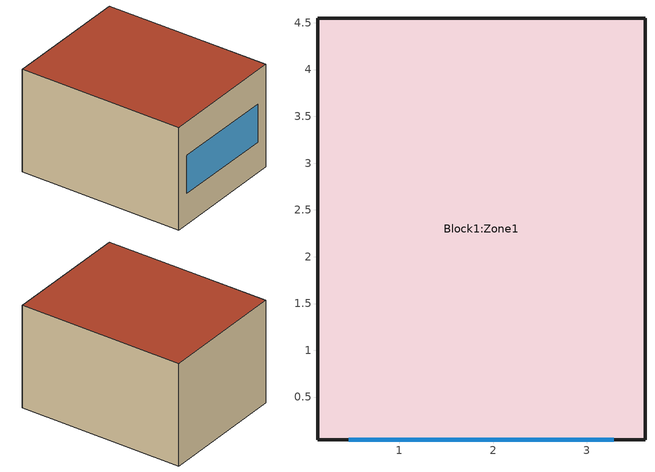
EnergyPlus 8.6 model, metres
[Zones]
Block1:Zone1
 floor ground (Project ground floor): 3.62,0.05 0.12,0.05 0.12,4.55 3.62,4.55 z0
 wall outside (Project wall): 3.62,0.05 3.62,4.55 0.12,4.55 0.12,0.05 3.62,0.05 z0:2.8
 window (1001): 0.46,0.05 3.29,0.05 z0.84:1.88
 roof outside (Project flat roof): 0.12,0.05 3.62,0.05 3.62,4.55 0.12,4.55 z2.8
[Site:Location]
Simple-Office: Latitude {deg}=46.25; Longitude {deg}=6.13; Time Zone {hr}=1; Elevation {m}=416
[Site:GroundTemperature:BuildingSurface]
18, 18, 18, 18, 18, 18, 18, 18, 18, 18, 18, 18
[Site:GroundTemperature:Deep]
14, 14, 14, 14, 14, 14, 14, 14, 14, 14, 14, 14
[Site:GroundTemperature:Shallow]
14, 14, 14, 14, 14, 14, 14, 14, 14, 14, 14, 14
[Site:GroundTemperature:FCfactorMethod]
2.79, 2.05, 3.37, 5.43, 10.84, 15.02, 17.83, 18.69, 17.23, 13.99, 9.66, 5.64
[Site:GroundReflectance]
0.2, 0.2, 0.2, 0.2, 0.2, 0.2, 0.2, 0.2, 0.2, 0.2, 0.2, 0.2
[Site:GroundReflectance:SnowModifier]
2, 2
[Building]
Building: North Axis {deg}=0; Terrain=Suburbs; Loads Convergence Tolerance Value=.04; Temperature Convergence Tolerance Value {deltaC}=.4; Solar Distribution=FullExterior; Maximum Number of Warmup Days=25; Minimum Number of Warmup Days=6
[Material:NoMass]
3_RVAL_3: Roughness=Rough; Thermal Resistance {m2-K/W}=.18; Thermal Absorptance=0.9; Solar Absorptance=0.7; Visible Absorptance=0.7
[Construction]
Project ground floor: Urea Formaldehyde Foam_0.1327, Cast Concrete_0.1, Floor/Roof Screed_0.07, Timber Flooring_0.03
Project flat roof: Asphalt_0.01, MW Glass Wool (rolls)_0.1445, 3_RVAL_3, Plasterboard_0.013
Project wall: Brickwork Outer Leaf_0.1, XPS Extruded Polystyrene  - CO2 Blowing_0.0795, Concrete Block (Medium)_0.1, Gypsum Plastering_0.013
1001: 38, 1002, 2
2001: 20005, 38, 1002, 2
[WindowMaterial:Gas]
1002: Gas Type=Air; Thickness {m}=.013
[WindowMaterial:Glazing] Optical Data Type=SpectralAverage; Thickness {m}=.003; Infrared Transmittance at Normal Incidence=0; Front Side Infrared Hemispherical Emissivity=.84; Conductivity {W/m-K}=.9; Dirt Correction Factor for Solar and Visible Transmittance=1
Name | Solar Transmittance at Normal Incidence | Front Side Solar Reflectance at Normal Incidence | Back Side Solar Reflectance at Normal Incidence | Visible Transmittance at Normal Incidence | Front Side Visible Reflectance at Normal Incidence | Back Side Visible Reflectance at Normal Incidence | Back Side Infrared Hemispherical Emissivity
2 | .837 | .075 | .075 | .898 | .081 | .081 | .84
38 | .74 | .09 | .1 | .82 | .11 | .12 | .2
[WindowMaterial:Shade]
20005: Solar Transmittance=.1; Solar Reflectance=.8; Visible Transmittance=.7; Visible Reflectance=.2; Infrared Hemispherical Emissivity=.9; Infrared Transmittance=0; Thickness {m}=.005; Conductivity {W/m-K}=.1; Shade to Glass Distance {m}=.05; Top Opening Multiplier=.5; Bottom Opening Multiplier=.5; Left-Side Opening Multiplier=.5; Right-Side Opening Multiplier=.5; Airflow Permeability=0
[Material] Roughness=Rough; Thermal Absorptance=0.9
Name | Thickness {m} | Conductivity {W/m-K} | Density {kg/m3} | Specific Heat {J/kg-K} | Solar Absorptance | Visible Absorptance
Urea Formaldehyde Foam_0.1327 | .1327 | 0.04 | 10 | 1400 | 0.6 | 0.6
Cast Concrete_0.1 | .1 | 1.13 | 2000 | 1000 | 0.6 | 0.6
Floor/Roof Screed_0.07 | .07 | 0.41 | 1200 | 840 | 0.73 | 0.73
Timber Flooring_0.03 | .03 | 0.14 | 650 | 1200 | 0.78 | 0.78
Asphalt_0.01 | .01 | 0.7 | 2100 | 1000 | 0.85 | 0.9
MW Glass Wool (rolls)_0.1445 | .1445 | 0.04 | 12 | 840 | 0.6 | 0.6
Plasterboard_0.013 | .013 | 0.25 | 2800 | 896 | 0.5 | 0.5
Brickwork Outer Leaf_0.1 | .1 | 0.84 | 1700 | 800 | 0.7 | 0.7
XPS Extruded Polystyrene  - CO2 Blowing_0.0795 | .0795 | 0.034 | 35 | 1400 | 0.6 | 0.6
Concrete Block (Medium)_0.1 | .1 | 0.51 | 1400 | 1000 | 0.6 | 0.6
Gypsum Plastering_0.013 | .013 | 0.4 | 1000 | 1000 | 0.5 | 0.5
[WindowProperty:ShadingControl]
1001: Shading Type=ExteriorShade; Construction with Shading=2001; Shading Control Type=OnIfScheduleAllows; Schedule=Block1:Zone1_Wall_5_0_0_0_0_0_Win_Shading_Fraction; Shading Control Is Scheduled=Yes; Glare Control Is Active=No; Type of Slat Angle Control for Blinds=FixedSlatAngle; Setpoint 2 {W/m2 or deg C}=0
[Zone]
Block1:Zone1: Type=1; Multiplier=1; Ceiling Height {m}=autocalculate; Volume {m3}=autocalculate; Floor Area {m2}=autocalculate; Zone Inside Convection Algorithm=TARP; Part of Total Floor Area=Yes
[PEOPLE]
People Block1:Zone1: Zone or ZoneList=Block1:Zone1; Number of People Schedule=Block1:Zone1NumberOfOccupants; Number of People Calculation Method=People; Number of People=2; Fraction Radiant=.3; Sensible Heat Fraction=AUTOCALCULATE; Activity Level Schedule=Block1:Zone1AverageGains; Carbon Dioxide Generation Rate {m3/s-W}=3.82e-08; Enable ASHRAE 55 Comfort Warnings=No; Mean Radiant Temperature Calculation Type=ZoneAveraged; Work Efficiency Schedule=Work efficiency; Clothing Insulation Calculation Method=ClothingInsulationSchedule; Clothing Insulation Schedule=Clothing Schedule 102; Air Velocity Schedule=AirVelocitySchedule
[Lights]
Block1:Zone1 General lighting: Zone or ZoneList=Block1:Zone1; Schedule=2868; Design Level Calculation Method=LightingLevel; Lighting Level {W}=228.326; Return Air Fraction=0; Fraction Radiant=.42; Fraction Visible=.18; Fraction Replaceable=1
[ElectricEquipment]
Block1:Zone1 Equipment 1: Zone or ZoneList=Block1:Zone1; Schedule=2867; Design Level Calculation Method=EquipmentLevel; Design Level {W}=134.3699; Fraction Latent=0; Fraction Radiant=.2; Fraction Lost=0
[WaterUse:Equipment]
DHW Block1:Zone1: Peak Flow Rate {m3/s}=7.92799e-08; Flow Rate Fraction Schedule=2864; Target Temperature Schedule=DHW Supply Temperature Block1:Zone1; Hot Water Supply Temperature Schedule=DHW Supply Temperature Block1:Zone1; Cold Water Supply Temperature Schedule=DHW Mains Temperature Block1:Zone1; Zone=Block1:Zone1
[Daylighting:Controls]
Block1:Zone1_DaylCtrl: Zone=Block1:Zone1; Daylighting Method=SplitFlux; Lighting Control Type=Continuous; Minimum Input Power Fraction for Continuous or ContinuousOff Dimming Control=0.1; Minimum Light Output Fraction for Continuous or ContinuousOff Dimming Control=0.1; Probability Lighting will be Reset When Needed in Manual Stepped Control=1; Glare Calculation Daylighting Reference Point=Block1:Zone1_DaylRefPt1; Glare Calculation Azimuth Angle of View Direction Clockwise from Zone y-Axis {deg}=0; Maximum Allowable Discomfort Glare Index=22; Daylighting Reference Point 1=Block1:Zone1_DaylRefPt1; Fraction of Zone Controlled by Reference Point 1=1; Illuminance Setpoint at Reference Point 1 {lux}=400
[ZoneControl:Thermostat]
Block1:Zone1 Thermostat: Zone or ZoneList=Block1:Zone1; Control Type Schedule=Zone Control Type Sched; Control 1=Dual Setpoint - Zone Block1:Zone1
[ZoneControl:Thermostat:OperativeTemperature]
Thermostat=Block1:Zone1 Thermostat; Radiative Fraction Input Mode=Scheduled; Radiative Fraction Schedule=Block1:Zone1 TempControlSch
[ThermostatSetpoint:DualSetpoint]
Dual Setpoint - Zone Block1:Zone1: Heating Setpoint Temperature Schedule=Block1:Zone1 Heating SP Sch; Cooling Setpoint Temperature Schedule=Block1:Zone1 Cooling SP Sch
[Zone equipment]
Block1:Zone1: Block1:Zone1 Ideal Loads Air
[ZoneHVAC:IdealLoadsAirSystem]
Block1:Zone1 Ideal Loads Air: Maximum Heating Supply Air Temperature {C}=35; Minimum Cooling Supply Air Temperature {C}=12; Maximum Heating Supply Air Humidity Ratio {kgWater/kgDryAir}=0.0156; Minimum Cooling Supply Air Humidity Ratio {kgWater/kgDryAir}=0.0077; Heating Limit=LimitCapacity; Maximum Sensible Heating Capacity {W}=3000; Cooling Limit=LimitFlowRateAndCapacity; Maximum Total Cooling Capacity {W}=3000; Heating Availability Schedule=Block1:Zone1 Heating Availability Sch; Cooling Availability Schedule=Block1:Zone1 Cooling Availability Sch; Dehumidification Control Type=None; Humidification Control Type=None; Outdoor Air Economizer Type=NoEconomizer; Heat Recovery Type=None
[EnergyManagementSystem:ProgramCallingManager]
Warm Up Completed: AfterNewEnvironmentWarmUpIsComplete; outputTime
get time: BeginTimestepBeforePredictor; oTime
[EnergyManagementSystem:GlobalVariable]
exTime
epTime
mActualDateAndTime
[EnergyManagementSystem:OutputVariable] Type of Data in Variable=Averaged; Update Frequency=ZoneTimeStep
Name | EMS Variable
warmUpComplete | exTime
epTimeStep | epTime
[EnergyManagementSystem:Program]
outputTime: SET exTime = CurrentEnvironment
oTime: SET epTime = CurrentTime
[ExternalInterface:FunctionalMockupUnitImport]
FMU File=fmuNoMASS.fmu; FMU Timeout {ms}=15; FMU LoggingOn=0
[ExternalInterface:FunctionalMockupUnitImport:From:Variable]
Name | Output:Variable Index Key | Output:Variable | FMU File | FMU Instance | FMU Variable | EnergyPlus Key Value, | EnergyPlus Variable Name, | FMU Filename, | FMU Instance Name,
 | Environment | Site Exterior Horizontal Sky Illuminance | fmuNoMASS.fmu | FMI | EnvironmentSiteExteriorHorizontalSkyIlluminance
 | Environment | Site Rain Status | fmuNoMASS.fmu | FMI | EnvironmentSiteRainStatus
 | Environment | Site Outdoor Air Drybulb Temperature | fmuNoMASS.fmu | FMI | EnvironmentSiteOutdoorAirDrybulbTemperature
 | Block1:Zone1_DaylCtrl | Daylighting Reference Point 1 Illuminance | fmuNoMASS.fmu | FMI | Block1:Zone1_DaylCtrlDaylightingReferencePoint1Illuminance
 | Block1:Zone1 | Zone Air Relative Humidity | fmuNoMASS.fmu | FMI | Block1:Zone1ZoneAirRelativeHumidity
 | Block1:Zone1 | Zone Mean Air Temperature | fmuNoMASS.fmu | FMI | Block1:Zone1ZoneMeanAirTemperature
 | Block1:Zone1 | Zone Mean Radiant Temperature | fmuNoMASS.fmu | FMI | Block1:Zone1ZoneMeanRadiantTemperature
 |  |  |  |  | EMSwarmUpComplete | EMS | warmUpComplete | fmuNoMASS.fmu | FMI
 |  |  |  |  | EMSepTimeStep | EMS | epTimeStep | fmuNoMASS.fmu | FMI
[ExternalInterface:FunctionalMockupUnitImport:To:Schedule] FMU File=fmuNoMASS.fmu; FMU Instance=FMI; Initial Value=0
Name | FMU Variable
Block1:Zone1AverageGains | Block1:Zone1AverageGains
Block1:Zone1LightState | Block1:Zone1LightState
Block1:Zone1NumberOfOccupants | Block1:Zone1NumberOfOccupants
Block1:Zone1WindowState | Block1:Zone1WindowState0
[ExternalInterface:FunctionalMockupUnitImport:To:Actuator]
Shading_Fraction_Block1:Zone1_Wall_5_0_0_0_0_0_Win: Actuated Component Unique=Block1:Zone1_Wall_5_0_0_0_0_0_Win; Actuated Component Type=Window Shading Fraction; Actuated Component Control Type=Control Fraction; FMU File=fmuNoMASS.fmu; FMU Instance=FMI; FMU Variable=Block1:Zone1BlindFraction; Initial Value=1
[Schedule:Compact]
Work efficiency: Through: 12/31, For: AllDays, Until: 24:00, 0
AirVelocitySchedule: Through: 12/31, For: AllDays, Until: 24:00, .137
2864: Through: 31 Dec, For: Weekdays SummerDesignDay, Until: 07:00, 0, Until: 08:00, 0.25, Until: 09:00, 0.5, Until: 12:00, 1, Until: 14:00, 0.75, Until: 17:00, 1, Until: 18:00, 0.5, Until: 19:00, 0.25, Until: 24:00, 0, For: Weekends, Until: 24:00, 0, For: Holidays, Until: 24:00, 0, For: WinterDesignDay AllOtherDays, Until: 24:00, 0
2867: Through: 31 Dec, For: Weekdays SummerDesignDay, Until: 07:00, 0.05, Until: 20:00, 1, Until: 24:00, 0.05, For: Weekends, Until: 24:00, 0.05, For: Holidays, Until: 24:00, 0.05, For: WinterDesignDay AllOtherDays, Until: 24:00, 0
2868: Through: 31 Dec, For: Weekdays SummerDesignDay, Until: 07:00, 0, Until: 19:00, 1, Until: 24:00, 0, For: Weekends, Until: 24:00, 0, For: Holidays, Until: 24:00, 0, For: WinterDesignDay AllOtherDays, Until: 24:00, 0
Clothing Schedule 102: Through: 4/1, For: AllDays, Until: 24:00, 1, Through: 9/30, For: AllDays, Until: 24:00, .5, Through: 12/31, For: AllDays, Until: 24:00, 1
DHW Supply Temperature Block1:Zone1: Through: 12/31, For: AllDays, Until: 24:00, 65
DHW Mains Temperature Block1:Zone1: Through: 12/31, For: AllDays, Until: 24:00, 10
Block1:Zone1 Heating SP Sch: Through: 31 Dec, For: Weekdays SummerDesignDay WinterDesignDay, Until: 05:00, 10, Until: 19:00, 21, Until: 24:00, 10, For: Weekends, Until: 24:00, 10, For: Holidays, Until: 24:00, 10, For: AllOtherDays, Until: 24:00, 10
Block1:Zone1 Heating Availability Sch: Through: 31 Dec, For: Weekdays SummerDesignDay WinterDesignDay, Until: 05:00, 1, Until: 19:00, 1, Until: 24:00, 1, For: Weekends, Until: 24:00, 1, For: Holidays, Until: 24:00, 1, For: AllOtherDays, Until: 24:00, 1
Block1:Zone1 Cooling SP Sch: Through: 31 Dec, For: Weekdays SummerDesignDay, Until: 05:00, 100, Until: 19:00, 25, Until: 24:00, 100, For: Weekends, Until: 24:00, 100, For: Holidays, Until: 24:00, 100, For: WinterDesignDay AllOtherDays, Until: 24:00, 100
Block1:Zone1 Cooling Availability Sch: Through: 31 Dec, For: Weekdays SummerDesignDay, Until: 05:00, 0, Until: 19:00, 1, Until: 24:00, 0, For: Weekends, Until: 24:00, 0, For: Holidays, Until: 24:00, 0, For: WinterDesignDay AllOtherDays, Until: 24:00, 0
Block1:Zone1 TempControlSch: Through: 31 Dec, For: WinterDesignDay, Until: 24:00, 0.5, For: SummerDesignDay, Until: 24:00, 0, For: AllOtherDays, Until: 24:00, 0.5
[Schedule:Day:Hourly]
Summer Control Type Day Sch; Winter Control Type Day Sch: 4, 4, 4, 4, 4, 4, 4, 4, 4, 4, 4, 4, 4, 4, 4, 4, 4, 4, 4, 4, 4, 4, 4, 4
[Schedule:Week:Daily]
Summer Control Type Week Sch: Summer Control Type Day Sch, Summer Control Type Day Sch, Summer Control Type Day Sch, Summer Control Type Day Sch, Summer Control Type Day Sch, Summer Control Type Day Sch, Summer Control Type Day Sch, Summer Control Type Day Sch, Summer Control Type Day Sch, Summer Control Type Day Sch, Summer Control Type Day Sch, Summer Control Type Day Sch
Winter Control Type Week Sch: Winter Control Type Day Sch, Winter Control Type Day Sch, Winter Control Type Day Sch, Winter Control Type Day Sch, Winter Control Type Day Sch, Winter Control Type Day Sch, Winter Control Type Day Sch, Winter Control Type Day Sch, Winter Control Type Day Sch, Winter Control Type Day Sch, Winter Control Type Day Sch, Winter Control Type Day Sch
[Schedule:Year]
Zone Control Type Sched: Winter Control Type Week Sch, 1, 1, 3, 31, Summer Control Type Week Sch, 4, 1, 9, 30, Winter Control Type Week Sch, 10, 1, 12, 31
[AirflowNetwork:MultiZone:Surface:Crack] Reference Crack Conditions=Reference Crack Conditions
Name | Air Mass Flow Coefficient at Reference Conditions {kg/s} | Air Mass Flow Exponent
DefaultCrack | 1e-11 | 0.66
Block1:Zone1_Roof_1_0_0 | .001575 | .7
Block1:Zone1_Wall_2_0_0; Block1:Zone1_Wall_4_0_0 | .00126 | .7
Block1:Zone1_Wall_3_0_0 | .00098 | .7
Block1:Zone1_Wall_5_0_0 | .0006852 | .7
[AirflowNetwork:SimulationControl]
VENT: AirflowNetwork Control=MultizoneWithoutDistribution; Wind Pressure Coefficient Type=Input; AirflowNetwork Wind Pressure Coefficient Array=Cp Data; Height Selection for Local Wind Pressure Calculation=OpeningHeight; Building Type=LowRise; Maximum Number of Iterations=1000; Initialization Type=ZeroNodePressures; Relative Airflow Convergence Tolerance=.0001; Absolute Airflow Convergence Tolerance {kg/s}=.000001; Convergence Acceleration Limit=-0.5; Azimuth Angle of Long Axis of Building {deg}=0; Ratio of Building Width Along Short Axis to Width Along Long Axis=1
[AirflowNetwork:MultiZone:Zone]
Block1:Zone1: Ventilation Control Mode=Temperature; Ventilation Control Zone Temperature Setpoint Schedule=20001; Venting Availability Schedule=2864
[AirflowNetwork:MultiZone:Surface] Window/Door Opening Factor, or Crack Factor=1
Block1:Zone1_Roof_1_0_0: Leakage Component=Block1:Zone1_Roof_1_0_0
Block1:Zone1_Wall_2_0_0: Leakage Component=Block1:Zone1_Wall_2_0_0
Block1:Zone1_Wall_3_0_0: Leakage Component=Block1:Zone1_Wall_3_0_0
Block1:Zone1_Wall_4_0_0: Leakage Component=Block1:Zone1_Wall_4_0_0
Block1:Zone1_Wall_5_0_0: Leakage Component=Block1:Zone1_Wall_5_0_0
Block1:Zone1_Wall_5_0_0_0_0_0_Win: Leakage Component=Block1:Zone1_Wall_5_0_0_0_0_0_Win; Ventilation Control Mode=constant; Ventilation Control Zone Temperature Setpoint Schedule=20001; Venting Availability Schedule=Block1:Zone1WindowState
[AirflowNetwork:MultiZone:ExternalNode]
Name | External Node Height {m} | Wind Pressure Coefficient Values Object
Block1:Zone1_Roof_1_0_0 | 3.73 | Block1:Zone1_Roof_1_0_0
Block1:Zone1_Wall_2_0_0 | 1.87 | Block1:Zone1_Wall_2_0_0
Block1:Zone1_Wall_3_0_0 | 1.87 | Block1:Zone1_Wall_3_0_0
Block1:Zone1_Wall_4_0_0 | 1.87 | Block1:Zone1_Wall_4_0_0
Block1:Zone1_Wall_5_0_0 | 1.87 | Block1:Zone1_Wall_5_0_0
Block1:Zone1_Wall_5_0_0_0_0_0_Win | 1.82 | Block1:Zone1_Wall_5_0_0_0_0_0_Win
[AirflowNetwork:MultiZone:WindPressureCoefficientValues] AirflowNetwork:MultiZone:WindPressureCoefficientArray=Cp Data
Name | Wind Pressure Coefficient Value 1 | Wind Pressure Coefficient Value 2 | Wind Pressure Coefficient Value 3 | Wind Pressure Coefficient Value 4 | Wind Pressure Coefficient Value 5 | Wind Pressure Coefficient Value 6 | Wind Pressure Coefficient Value 7 | Wind Pressure Coefficient Value 8
Block1:Zone1_Roof_1_0_0 | -.6 | -.5 | -.4 | -.5 | -.6 | -.5 | -.4 | -.5
Block1:Zone1_Wall_2_0_0 | -.3 | .1 | .4 | .1 | -.3 | -.35 | -.2 | -.35
Block1:Zone1_Wall_3_0_0 | .4 | .1 | -.3 | -.35 | -.2 | -.35 | -.3 | .1
Block1:Zone1_Wall_4_0_0 | -.3 | -.35 | -.2 | -.35 | -.3 | .1 | .4 | .1
Block1:Zone1_Wall_5_0_0; Block1:Zone1_Wall_5_0_0_0_0_0_Win | -.2 | -.35 | -.3 | .1 | .4 | .1 | -.3 | -.35
[AirflowNetwork:MultiZone:Component:DetailedOpening]
Block1:Zone1_Wall_5_0_0_0_0_0_Win: Air Mass Flow Coefficient When Opening is Closed {kg/s-m}=.00014; Air Mass Flow Exponent When Opening is Closed=.65; Type of Rectangular Large Vertical Opening (LVO)=NonPivoted; Extra Crack Length or Height of Pivoting Axis {m}=0; Number of Sets of Opening Factor Data=2; Opening Factor 1=0; Discharge Coefficient for Opening Factor 1=.65; Width Factor for Opening Factor 1=0; Height Factor for Opening Factor 1=1; Start Height Factor for Opening Factor 1=0; Opening Factor 2=1; Discharge Coefficient for Opening Factor 2=.65; Width Factor for Opening Factor 2=.25; Height Factor for Opening Factor 2=1; Start Height Factor for Opening Factor 2=0; Opening Factor 3=0; Discharge Coefficient for Opening Factor 3=0; Width Factor for Opening Factor 3=0; Height Factor for Opening Factor 3=0; Start Height Factor for Opening Factor 3=0; Opening Factor 4=0; Discharge Coefficient for Opening Factor 4=0; Width Factor for Opening Factor 4=0; Height Factor for Opening Factor 4=0; Start Height Factor for Opening Factor 4=0
[AirflowNetwork:MultiZone:ReferenceCrackConditions]
Reference Crack Conditions: Reference Temperature {C}=20; Reference Barometric Pressure {Pa}=101320; Reference Humidity Ratio {kgWater/kgDryAir}=0.005
[AirflowNetwork:MultiZone:WindPressureCoefficientArray]
Cp Data: Wind Direction 1 {deg}=0; Wind Direction 2 {deg}=45; Wind Direction 3 {deg}=90; Wind Direction 4 {deg}=135; Wind Direction 5 {deg}=180; Wind Direction 6 {deg}=225; Wind Direction 7 {deg}=270; Wind Direction 8 {deg}=315
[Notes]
Hourly weather file: /home/parag/Downloads/No-MASS-Master/Configuration/Weather/Geneva/in.epw
off heating day
